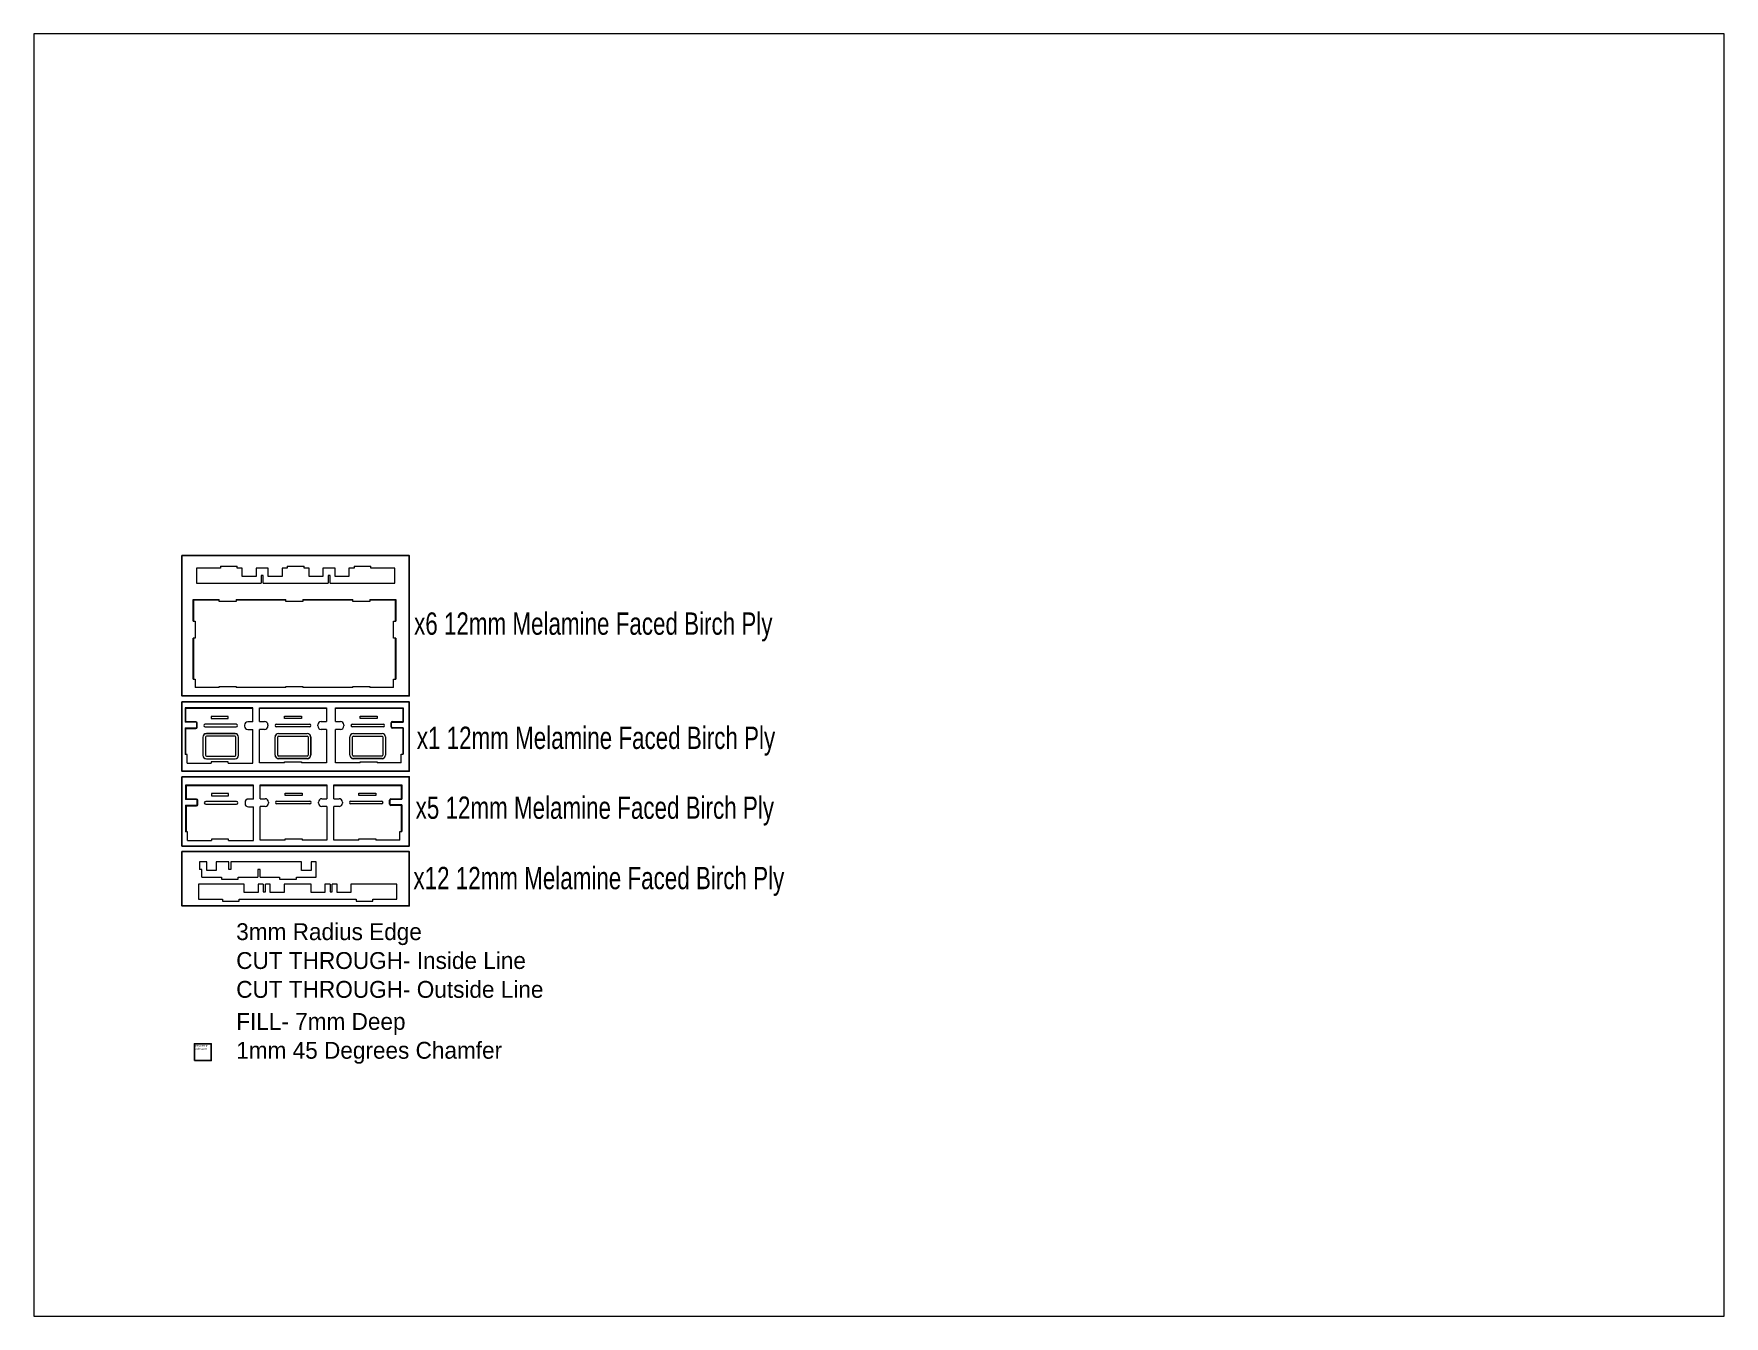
# Paper-space layout 'Layout1' of a CAD drawing. Header units: millimetres. Extents: x 26 to 231, y 20 to 176.
# The model-space entities are those that its viewports show. They can reach past a viewport. Long polylines and large blocks are cut down to what shows.
import ezdxf

# ---------------------------------------------------------------- set-up
doc = ezdxf.new("R2010")
doc.units = ezdxf.units.MM
for name, color, linetype in [('1mm 45degrees Chamfer', 6, 'Continuous'), ('3mm Radius Edge', 1, 'Continuous'), ('CUT THROUGH- Inside Line', 5, 'Continuous'), ('CUT THROUGH- Outside Line', 3, 'Continuous'), ('FILL- 7mm Deep', 4, 'Continuous')]:
    doc.layers.add(name, color=color, linetype=linetype)
doc.styles.add('SLDTEXTSTYLE0', font='TXT', dxfattribs={"width": 0.75})

msp = doc.modelspace()

# ---------------------------------------------------------------- linework, layer by layer
for points in [[(28, 3111), (1375, 3111), (1375, 2279), (28, 2279)], [(28, 2244), (1375, 2244), (1375, 1833), (28, 1833)], [(28, 1800), (1375, 1800), (1375, 1389), (28, 1389)], [(28, 1357), (1375, 1357), (1375, 1035), (28, 1035)], [(102, 118), (202, 118), (202, 218), (102, 218)]]:
    msp.add_lwpolyline(points, close=True)
at = {"layer": '1mm 45degrees Chamfer', "linetype": 'Continuous', "lineweight": 15}
for p, q in [((152, 2035), (152, 1927)), ((343, 2056), (173, 2056)), ((364, 1927), (364, 2035)), ((580, 1928), (580, 2036)), ((601, 2057), (771, 2057)), ((792, 2036), (792, 1928)), ((1023, 1928), (1023, 2036)), ((1044, 2057), (1214, 2057)), ((1235, 2036), (1235, 1928)), ((173, 1906), (343, 1906)), ((771, 1907), (601, 1907)), ((1214, 1907), (1044, 1907))]:
    msp.add_line(p, q, dxfattribs=at)
for centre, start, end in [((173, 2035), 90, 180), ((343, 2035), 0, 90), ((601, 2036), 90, 180), ((771, 2036), 0, 90), ((1044, 2036), 90, 180), ((1214, 2036), 0, 90), ((173, 1927), 180, 270), ((343, 1927), 270, 0), ((601, 1928), 180, 270), ((771, 1928), 270, 0), ((1044, 1928), 180, 270), ((1214, 1928), 270, 0)]:
    msp.add_arc(centre, 21, start, end, dxfattribs=at)
at = {"layer": '3mm Radius Edge', "linetype": 'Continuous', "lineweight": 15}
for p, q in [((98, 2723), (98, 2848)), ((98, 2848), (248, 2848)), ((349, 2848), (644, 2848)), ((745, 2848), (1040, 2848)), ((1141, 2848), (1292, 2848)), ((1292, 2848), (1292, 2723)), ((98, 2378), (98, 2622)), ((1292, 2622), (1292, 2378)), ((50, 2205), (50, 2126)), ((449, 2205), (50, 2205)), ((488, 2206), (884, 2206)), ((938, 2206), (1337, 2206)), ((1337, 2206), (1337, 2127)), ((111, 2126), (50, 2126)), ((119, 2094), (119, 2118)), ((1268, 2095), (1268, 2119)), ((1276, 2127), (1337, 2127)), ((50, 2086), (50, 1932)), ((50, 2086), (111, 2086)), ((1337, 2087), (1276, 2087)), ((1337, 2087), (1337, 1933)), ((452, 1747), (53, 1747)), ((53, 1747), (53, 1668)), ((491, 1749), (887, 1749)), ((929, 1749), (1328, 1749)), ((1328, 1749), (1328, 1670)), ((114, 1668), (53, 1668)), ((53, 1628), (114, 1628)), ((53, 1628), (53, 1474)), ((122, 1636), (122, 1660)), ((1259, 1638), (1259, 1662)), ((1267, 1670), (1328, 1670)), ((1328, 1630), (1267, 1630)), ((1328, 1630), (1328, 1476))]:
    msp.add_line(p, q, dxfattribs=at)
for centre, start, end in [((111, 2118), 0, 90), ((1276, 2119), 90, 180), ((111, 2094), 270, 0), ((1276, 2095), 180, 270), ((114, 1660), 0, 90), ((114, 1636), 270, 0), ((1267, 1662), 90, 180), ((1267, 1638), 180, 270)]:
    msp.add_arc(centre, 8, start, end, dxfattribs=at)
at = {"layer": 'CUT THROUGH- Inside Line', "linetype": 'Continuous', "lineweight": 15}
for p, q in [((349, 2111), (166, 2111)), ((201, 2158), (201, 2145)), ((302, 2158), (201, 2158)), ((201, 2145), (302, 2145)), ((302, 2145), (302, 2158)), ((588, 2112), (784, 2112)), ((636, 2159), (737, 2159)), ((636, 2146), (636, 2159)), ((737, 2146), (636, 2146)), ((737, 2159), (737, 2146)), ((1038, 2112), (1221, 2112)), ((1085, 2159), (1186, 2159)), ((1085, 2146), (1085, 2159)), ((1186, 2146), (1085, 2146)), ((1186, 2159), (1186, 2146)), ((166, 2095), (349, 2095)), ((168, 2035), (168, 1927)), ((343, 2040), (173, 2040)), ((348, 1927), (348, 2035)), ((784, 2096), (588, 2096)), ((596, 1928), (596, 2036)), ((601, 2041), (771, 2041)), ((776, 2036), (776, 1928)), ((1221, 2096), (1038, 2096)), ((1039, 1928), (1039, 2036)), ((1044, 2041), (1214, 2041)), ((1219, 2036), (1219, 1928)), ((173, 1922), (343, 1922)), ((771, 1923), (601, 1923)), ((1214, 1923), (1044, 1923)), ((352, 1653), (169, 1653)), ((169, 1637), (352, 1637)), ((304, 1700), (203, 1700)), ((203, 1700), (203, 1687)), ((203, 1687), (304, 1687)), ((304, 1687), (304, 1700)), ((591, 1655), (787, 1655)), ((787, 1639), (591, 1639)), ((639, 1702), (740, 1702)), ((639, 1689), (639, 1702)), ((740, 1689), (639, 1689)), ((740, 1702), (740, 1689)), ((1029, 1655), (1212, 1655)), ((1212, 1639), (1029, 1639)), ((1077, 1702), (1178, 1702)), ((1077, 1689), (1077, 1702)), ((1178, 1689), (1077, 1689)), ((1178, 1702), (1178, 1689))]:
    msp.add_line(p, q, dxfattribs=at)
for centre, radius, start, end in [((166, 2103), 8, 90, 270), ((349, 2103), 8, 270, 90), ((588, 2104), 8, 90, 270), ((784, 2104), 8, 270, 90), ((1038, 2104), 8, 90, 270), ((1221, 2104), 8, 270, 90), ((173, 2035), 5, 90, 180), ((343, 2035), 5, 0, 90), ((601, 2036), 5, 90, 180), ((771, 2036), 5, 0, 90), ((1044, 2036), 5, 90, 180), ((1214, 2036), 5, 0, 90), ((173, 1927), 5, 180, 270), ((343, 1927), 5, 270, 0), ((601, 1928), 5, 180, 270), ((771, 1928), 5, 270, 0), ((1044, 1928), 5, 180, 270), ((1214, 1928), 5, 270, 0), ((169, 1645), 8, 90, 270), ((352, 1645), 8, 270, 90), ((591, 1647), 8, 90, 270), ((787, 1647), 8, 270, 90), ((1029, 1647), 8, 90, 270), ((1212, 1647), 8, 270, 90)]:
    msp.add_arc(centre, radius, start, end, dxfattribs=at)
at = {"layer": 'CUT THROUGH- Outside Line', "linetype": 'Continuous', "lineweight": 15}
for p, q in [((256, 3037), (114, 3037)), ((114, 3037), (114, 2947)), ((256, 3049), (356, 3049)), ((256, 3049), (256, 3037)), ((356, 3037), (356, 3049)), ((386, 3037), (356, 3037)), ((386, 2987), (386, 3037)), ((468, 3037), (468, 2987)), ((540, 3037), (468, 3037)), ((540, 2987), (540, 3037)), ((622, 3037), (622, 2987)), ((652, 3037), (622, 3037)), ((652, 3049), (752, 3049)), ((652, 3049), (652, 3037)), ((752, 3037), (752, 3049)), ((782, 3037), (752, 3037)), ((782, 2987), (782, 3037)), ((864, 3037), (864, 2987)), ((936, 3037), (864, 3037)), ((936, 2987), (936, 3037)), ((1018, 3037), (1018, 2987)), ((1048, 3037), (1018, 3037)), ((1048, 3049), (1148, 3049)), ((1048, 3049), (1048, 3037)), ((1148, 3037), (1148, 3049)), ((1290, 3037), (1148, 3037)), ((1290, 2947), (1290, 3037)), ((114, 2947), (498, 2947)), ((468, 2987), (386, 2987)), ((510, 2992), (498, 2992)), ((498, 2992), (498, 2947)), ((510, 2947), (510, 2992)), ((510, 2947), (894, 2947)), ((622, 2987), (540, 2987)), ((864, 2987), (782, 2987)), ((906, 2992), (894, 2992)), ((894, 2992), (894, 2947)), ((906, 2947), (906, 2992)), ((906, 2947), (1290, 2947)), ((1018, 2987), (936, 2987)), ((95, 2723), (95, 2851)), ((95, 2851), (248, 2851)), ((248, 2839), (248, 2851)), ((349, 2839), (248, 2839)), ((349, 2851), (349, 2839)), ((349, 2851), (644, 2851)), ((644, 2839), (644, 2851)), ((745, 2839), (644, 2839)), ((745, 2851), (745, 2839)), ((745, 2851), (1040, 2851)), ((1040, 2839), (1040, 2851)), ((1141, 2839), (1040, 2839)), ((1141, 2851), (1141, 2839)), ((1141, 2851), (1295, 2851)), ((1295, 2851), (1295, 2723)), ((95, 2723), (107, 2723)), ((107, 2723), (107, 2622)), ((1282, 2723), (1295, 2723)), ((1282, 2622), (1282, 2723)), ((95, 2378), (95, 2622)), ((107, 2622), (95, 2622)), ((1295, 2622), (1282, 2622)), ((1295, 2622), (1295, 2378)), ((95, 2378), (107, 2378)), ((107, 2378), (107, 2328)), ((248, 2328), (107, 2328)), ((248, 2334), (349, 2334)), ((248, 2328), (248, 2334)), ((349, 2334), (349, 2328)), ((644, 2328), (349, 2328)), ((644, 2334), (745, 2334)), ((644, 2328), (644, 2334)), ((745, 2334), (745, 2328)), ((1040, 2328), (745, 2328)), ((1040, 2334), (1141, 2334)), ((1040, 2328), (1040, 2334)), ((1141, 2334), (1141, 2328)), ((1282, 2328), (1141, 2328)), ((1282, 2378), (1295, 2378)), ((1282, 2328), (1282, 2378)), ((47, 2208), (47, 2123)), ((449, 2208), (47, 2208)), ((449, 2126), (449, 2208)), ((488, 2209), (884, 2209)), ((488, 2127), (488, 2209)), ((884, 2209), (884, 2127)), ((938, 2209), (1340, 2209)), ((938, 2127), (938, 2209)), ((1340, 2209), (1340, 2124)), ((111, 2123), (47, 2123)), ((116, 2094), (116, 2118)), ((399, 2106), (399, 2100)), ((449, 2126), (419, 2126)), ((488, 2127), (518, 2127)), ((538, 2107), (538, 2101)), ((834, 2101), (834, 2107)), ((854, 2127), (884, 2127)), ((938, 2127), (968, 2127)), ((988, 2107), (988, 2101)), ((1271, 2095), (1271, 2119)), ((1276, 2124), (1340, 2124)), ((47, 2089), (111, 2089)), ((47, 2089), (47, 1932)), ((419, 2080), (449, 2080)), ((449, 1881), (449, 2080)), ((488, 1882), (488, 2081)), ((518, 2081), (488, 2081)), ((884, 2081), (854, 2081)), ((884, 2081), (884, 1882)), ((938, 1882), (938, 2081)), ((968, 2081), (938, 2081)), ((1340, 2090), (1276, 2090)), ((1340, 2090), (1340, 1933)), ((60, 1932), (47, 1932)), ((60, 1881), (60, 1932)), ((1327, 1882), (1327, 1933)), ((1327, 1933), (1340, 1933)), ((60, 1881), (201, 1881)), ((201, 1888), (201, 1881)), ((302, 1888), (201, 1888)), ((302, 1881), (302, 1888)), ((302, 1881), (449, 1881)), ((636, 1882), (488, 1882)), ((636, 1889), (737, 1889)), ((636, 1882), (636, 1889)), ((737, 1889), (737, 1882)), ((884, 1882), (737, 1882)), ((1085, 1882), (938, 1882)), ((1085, 1889), (1186, 1889)), ((1085, 1882), (1085, 1889)), ((1186, 1889), (1186, 1882)), ((1327, 1882), (1186, 1882)), ((452, 1750), (50, 1750)), ((50, 1750), (50, 1665)), ((452, 1668), (452, 1750)), ((491, 1670), (491, 1752)), ((491, 1752), (887, 1752)), ((887, 1752), (887, 1670)), ((929, 1670), (929, 1752)), ((929, 1752), (1331, 1752)), ((1331, 1752), (1331, 1667)), ((114, 1665), (50, 1665)), ((50, 1631), (114, 1631)), ((50, 1631), (50, 1474)), ((119, 1636), (119, 1660)), ((402, 1648), (402, 1642)), ((452, 1668), (422, 1668)), ((422, 1622), (452, 1622)), ((452, 1423), (452, 1622)), ((491, 1670), (521, 1670)), ((491, 1425), (491, 1624)), ((521, 1624), (491, 1624)), ((541, 1650), (541, 1644)), ((837, 1644), (837, 1650)), ((857, 1670), (887, 1670)), ((887, 1624), (857, 1624)), ((887, 1624), (887, 1425)), ((929, 1670), (959, 1670)), ((929, 1425), (929, 1624)), ((959, 1624), (929, 1624)), ((979, 1650), (979, 1644)), ((1262, 1638), (1262, 1662)), ((1267, 1667), (1331, 1667)), ((1331, 1633), (1267, 1633)), ((1331, 1633), (1331, 1476)), ((62, 1474), (50, 1474)), ((62, 1423), (62, 1474)), ((62, 1423), (203, 1423)), ((203, 1430), (203, 1423)), ((304, 1430), (203, 1430)), ((304, 1423), (304, 1430)), ((304, 1423), (452, 1423)), ((639, 1425), (491, 1425)), ((639, 1432), (740, 1432)), ((639, 1425), (639, 1432)), ((740, 1432), (740, 1425)), ((887, 1425), (740, 1425)), ((1077, 1425), (929, 1425)), ((1077, 1432), (1178, 1432)), ((1077, 1425), (1077, 1432)), ((1178, 1432), (1178, 1425)), ((1319, 1425), (1178, 1425)), ((1319, 1476), (1331, 1476)), ((1319, 1425), (1319, 1476)), ((176, 1295), (133, 1295)), ((133, 1295), (133, 1250)), ((146, 1250), (133, 1250)), ((146, 1205), (146, 1250)), ((146, 1205), (262, 1205)), ((176, 1245), (176, 1295)), ((232, 1245), (176, 1245)), ((232, 1295), (232, 1245)), ((306, 1295), (232, 1295)), ((262, 1205), (262, 1193)), ((306, 1250), (306, 1295)), ((318, 1250), (306, 1250)), ((318, 1295), (318, 1250)), ((737, 1295), (318, 1295)), ((362, 1205), (478, 1205)), ((362, 1193), (362, 1205)), ((491, 1250), (478, 1250)), ((478, 1250), (478, 1205)), ((491, 1205), (491, 1250)), ((491, 1205), (607, 1205)), ((607, 1205), (607, 1193)), ((707, 1205), (824, 1205)), ((707, 1193), (707, 1205)), ((737, 1245), (737, 1295)), ((794, 1245), (737, 1245)), ((794, 1295), (794, 1245)), ((824, 1295), (794, 1295)), ((824, 1205), (824, 1295)), ((398, 1164), (126, 1164)), ((126, 1164), (126, 1074)), ((262, 1193), (362, 1193)), ((398, 1114), (398, 1164)), ((480, 1114), (398, 1114)), ((480, 1164), (480, 1114)), ((510, 1164), (480, 1164)), ((510, 1164), (510, 1119)), ((510, 1119), (523, 1119)), ((523, 1119), (523, 1164)), ((552, 1164), (523, 1164)), ((552, 1114), (552, 1164)), ((634, 1114), (552, 1114)), ((607, 1193), (707, 1193)), ((634, 1164), (634, 1114)), ((794, 1164), (634, 1164)), ((794, 1114), (794, 1164)), ((876, 1114), (794, 1114)), ((876, 1164), (876, 1114)), ((906, 1164), (876, 1164)), ((906, 1164), (906, 1119)), ((906, 1119), (919, 1119)), ((919, 1119), (919, 1164)), ((948, 1164), (919, 1164)), ((948, 1114), (948, 1164)), ((1030, 1114), (948, 1114)), ((1030, 1164), (1030, 1114)), ((1302, 1164), (1030, 1164)), ((1302, 1074), (1302, 1164)), ((126, 1074), (268, 1074)), ((268, 1074), (268, 1062)), ((268, 1062), (368, 1062)), ((368, 1074), (1060, 1074)), ((368, 1062), (368, 1074)), ((1060, 1074), (1060, 1062)), ((1060, 1062), (1160, 1062)), ((1160, 1074), (1302, 1074)), ((1160, 1062), (1160, 1074))]:
    msp.add_line(p, q, dxfattribs=at)
for centre, radius, start, end in [((111, 2118), 5, 0, 90), ((419, 2106), 20, 90, 180), ((518, 2107), 20, 0, 90), ((854, 2107), 20, 90, 180), ((968, 2107), 20, 0, 90), ((1276, 2119), 5, 90, 180), ((111, 2094), 5, 270, 0), ((419, 2100), 20, 180, 270), ((518, 2101), 20, 270, 0), ((854, 2101), 20, 180, 270), ((968, 2101), 20, 270, 0), ((1276, 2095), 5, 180, 270), ((114, 1660), 5, 0, 90), ((114, 1636), 5, 270, 0), ((422, 1648), 20, 90, 180), ((422, 1642), 20, 180, 270), ((521, 1650), 20, 0, 90), ((521, 1644), 20, 270, 0), ((857, 1650), 20, 90, 180), ((857, 1644), 20, 180, 270), ((959, 1650), 20, 0, 90), ((959, 1644), 20, 270, 0), ((1267, 1662), 5, 90, 180), ((1267, 1638), 5, 180, 270)]:
    msp.add_arc(centre, radius, start, end, dxfattribs=at)
at = {"layer": 'FILL- 7mm Deep', "linetype": 'Continuous', "lineweight": 15}
for p, q in [((153, 2035), (153, 1927)), ((343, 2055), (173, 2055)), ((363, 1927), (363, 2035)), ((581, 1928), (581, 2036)), ((601, 2056), (771, 2056)), ((791, 2036), (791, 1928)), ((1024, 1928), (1024, 2036)), ((1044, 2056), (1214, 2056)), ((1234, 2036), (1234, 1928)), ((173, 1907), (343, 1907)), ((771, 1908), (601, 1908)), ((1214, 1908), (1044, 1908))]:
    msp.add_line(p, q, dxfattribs=at)
for centre, start, end in [((173, 2035), 90, 180), ((343, 2035), 0, 90), ((601, 2036), 90, 180), ((771, 2036), 0, 90), ((1044, 2036), 90, 180), ((1214, 2036), 0, 90), ((173, 1927), 180, 270), ((343, 1927), 270, 0), ((601, 1928), 180, 270), ((771, 1928), 270, 0), ((1044, 1928), 180, 270), ((1214, 1928), 270, 0)]:
    msp.add_arc(centre, 20, start, end, dxfattribs=at)

# ---------------------------------------------------------------- texts
at = {"linetype": 'Continuous', "lineweight": 0, "char_height": 132.29, "attachment_point": 1, "style": 'SLDTEXTSTYLE0'}
for s, insert in [('x6 12mm Melamine Faced Birch Ply', (1404, 2774)), ('x1 12mm Melamine Faced Birch Ply', (1420, 2097)), ('x5 12mm Melamine Faced Birch Ply', (1413, 1683)), ('x12 12mm Melamine Faced Birch Ply', (1400, 1266))]:
    msp.add_mtext(s, dxfattribs=dict(at, insert=insert))
at = {"insert": (106, 210), "char_height": 10, "attachment_point": 1}
msp.add_mtext_dynamic_manual_height_columns('100x100mm scale guide', width=95.83, gutter_width=17.5, heights=[80.1], dxfattribs=at)
at = {"layer": '1mm 45degrees Chamfer', "insert": (350, 229), "char_height": 100, "attachment_point": 1}
msp.add_mtext_dynamic_manual_height_columns('1mm 45 Degrees Chamfer', width=2861.73, gutter_width=17.5, heights=[0], dxfattribs=at)
at = {"layer": '3mm Radius Edge', "insert": (350, 932), "char_height": 100, "attachment_point": 1}
msp.add_mtext_dynamic_manual_height_columns('3mm Radius Edge', width=2861.73, gutter_width=17.5, heights=[0], dxfattribs=at)
at = {"layer": 'CUT THROUGH- Inside Line', "insert": (350, 761), "char_height": 100, "attachment_point": 1}
msp.add_mtext_dynamic_manual_height_columns('CUT THROUGH- Inside Line', width=2861.73, gutter_width=17.5, heights=[0], dxfattribs=at)
at = {"layer": 'CUT THROUGH- Outside Line', "insert": (350, 590), "char_height": 100, "attachment_point": 1}
msp.add_mtext_dynamic_manual_height_columns('CUT THROUGH- Outside Line', width=2861.73, gutter_width=17.5, heights=[0], dxfattribs=at)
at = {"layer": 'FILL- 7mm Deep', "insert": (350, 400), "char_height": 100, "attachment_point": 1}
msp.add_mtext_dynamic_manual_height_columns('FILL- 7mm Deep', width=2861.73, gutter_width=17.5, heights=[0], dxfattribs=at)

psp = doc.layouts.get("Layout1")

# ---------------------------------------------------------------- viewports
at = {"layer": 'FILL- 7mm Deep'}
psp.add_viewport(center=(128.5, 97.5), size=(205.6, 156), view_center_point=(4158.64, 2403.05), view_height=7599.7709, dxfattribs=at)

doc.saveas('drawing.dxf')
